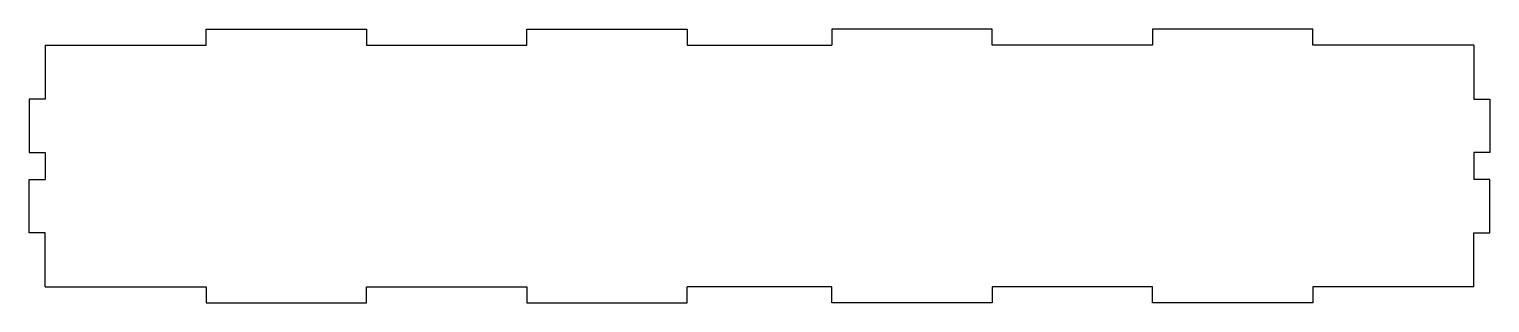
# Model space of a CAD drawing. Header units: millimetres. Extents: x -3 to 270, y -3 to 48.
import ezdxf

# ---------------------------------------------------------------- set-up
doc = ezdxf.new("R2010")
doc.units = ezdxf.units.MM
doc.layers.get('0').update_dxf_attribs({"linetype": 'CONTINUOUS'})

msp = doc.modelspace()

# ---------------------------------------------------------------- linework, layer by layer
for p, q in [((30.1, 45.2), (30.1, 48.2)), ((30.1, 48.2), (60.1, 48.2)), ((60.1, 48.2), (60.1, 45.2)), ((90.1, 45.2), (90.1, 48.2)), ((90.1, 48.2), (120.1, 48.2)), ((120.1, 48.2), (120.1, 45.2)), ((177.1, 48.2), (147.1, 48.2)), ((147.1, 48.2), (147.1, 45.2)), ((177.1, 45.2), (177.1, 48.2)), ((237.1, 48.2), (207.1, 48.2)), ((207.1, 48.2), (207.1, 45.2)), ((237.1, 45.2), (237.1, 48.2)), ((0, 45.2), (30.1, 45.2)), ((0, 45.2), (0, 35.1)), ((60.1, 45.2), (90.1, 45.2)), ((120.1, 45.2), (147.1, 45.2)), ((207.1, 45.2), (177.1, 45.2)), ((267.2, 45.2), (237.1, 45.2)), ((267.2, 45.2), (267.2, 35.1)), ((0, 35.1), (-3, 35.1)), ((-3, 35.1), (-3, 25.1)), ((267.2, 35.1), (270.2, 35.1)), ((270.2, 35.1), (270.2, 25.1)), ((-3, 25.1), (0, 25.1)), ((0, 25.1), (0, 20.1)), ((270.2, 25.1), (267.2, 25.1)), ((267.2, 25.1), (267.2, 20.1)), ((-3, 10.1), (-3, 20.1)), ((-3, 20.1), (0, 20.1)), ((270.2, 20.1), (267.2, 20.1)), ((270.2, 10.1), (270.2, 20.1)), ((0, 10.1), (-3, 10.1)), ((0, 0), (0, 10.1)), ((267.2, 0), (267.2, 10.1)), ((267.2, 10.1), (270.2, 10.1)), ((0, 0), (30.1, 0)), ((30.1, 0), (30.1, -3)), ((60.1, -3), (60.1, 0)), ((60.1, 0), (90.1, 0)), ((90.1, 0), (90.1, -3)), ((120.1, -3), (120.1, 0)), ((147.1, 0), (120.1, 0)), ((147.1, -3), (147.1, 0)), ((207.1, 0), (177.1, 0)), ((177.1, 0), (177.1, -3)), ((207.1, -3), (207.1, 0)), ((267.2, 0), (237.1, 0)), ((237.1, 0), (237.1, -3)), ((30.1, -3), (60.1, -3)), ((90.1, -3), (120.1, -3)), ((177.1, -3), (147.1, -3)), ((237.1, -3), (207.1, -3))]:
    msp.add_line(p, q)

doc.saveas('drawing.dxf')
